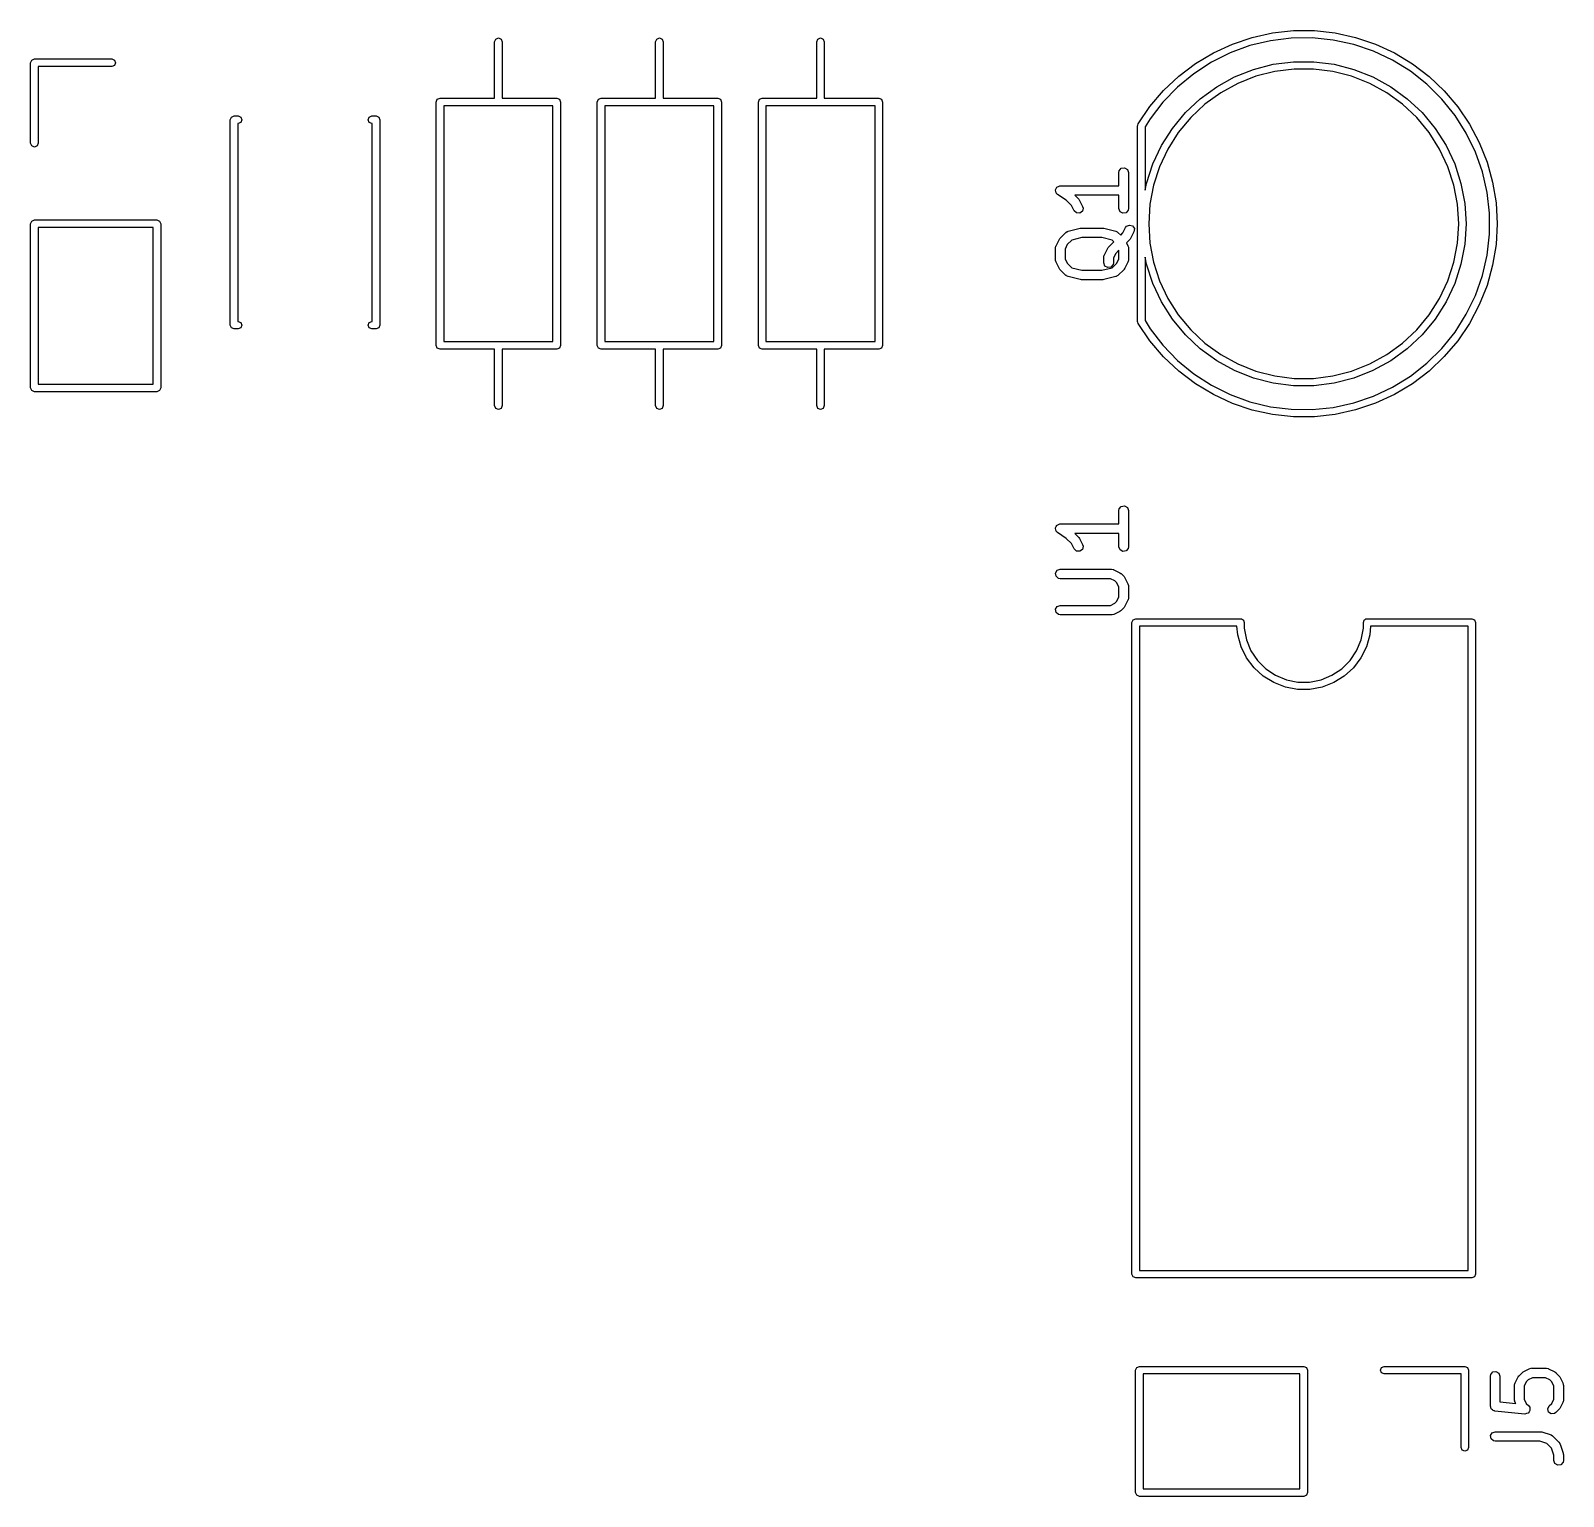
# Model space of a CAD drawing. Extents: x 1.21 to 2.79, y -2.79 to -1.21.
# Drawn here: x 1.21 to 2.161, y -2.79 to -1.88 of the extents above; entities that cross this region are included whole.
import ezdxf

# ---------------------------------------------------------------- set-up
doc = ezdxf.new("R2010")
doc.units = 0
doc.header["$MEASUREMENT"] = 0
doc.layers.add('BLACK', color=7, linetype='CONTINUOUS')

msp = doc.modelspace()

# ---------------------------------------------------------------- linework, layer by layer
at = {"layer": 'BLACK', "linetype": 'CONTINUOUS'}
for p, q in [((1.96799, -1.88427), (1.98068, -1.88149)), ((1.98068, -1.88149), (1.9936, -1.88009)), ((1.9936, -1.88009), (2.0066, -1.8801)), ((2.0066, -1.8801), (2.01952, -1.88152)), ((2.01952, -1.88152), (2.03221, -1.88432)), ((1.49764, -1.88701), (1.49833, -1.88534)), ((1.49764, -1.92205), (1.49764, -1.88701)), ((1.49833, -1.88534), (1.5, -1.88465)), ((1.5, -1.88465), (1.50167, -1.88534)), ((1.50167, -1.88534), (1.50236, -1.88701)), ((1.50236, -1.88701), (1.50236, -1.92205)), ((1.59763, -1.88701), (1.59833, -1.88534)), ((1.59763, -1.92205), (1.59763, -1.88701)), ((1.59833, -1.88534), (1.6, -1.88465)), ((1.6, -1.88465), (1.60167, -1.88534)), ((1.60167, -1.88534), (1.60236, -1.88701)), ((1.60236, -1.88701), (1.60236, -1.92205)), ((1.69764, -1.88701), (1.69833, -1.88534)), ((1.69764, -1.92205), (1.69764, -1.88701)), ((1.69833, -1.88534), (1.7, -1.88465)), ((1.7, -1.88465), (1.70167, -1.88534)), ((1.70167, -1.88534), (1.70236, -1.88701)), ((1.70236, -1.88701), (1.70236, -1.92205)), ((1.94387, -1.89385), (1.95567, -1.8884)), ((1.96659, -1.8894), (1.95433, -1.89387)), ((1.95567, -1.8884), (1.96799, -1.88427)), ((1.97927, -1.88634), (1.96659, -1.8894)), ((1.99222, -1.88473), (1.97927, -1.88634)), ((2.00526, -1.88458), (1.99222, -1.88473)), ((2.01824, -1.88591), (2.00526, -1.88458)), ((2.03099, -1.8887), (2.01824, -1.88591)), ((2.04334, -1.8929), (2.03099, -1.8887)), ((2.03221, -1.88432), (2.04452, -1.88848)), ((2.05514, -1.89847), (2.04334, -1.8929)), ((2.04452, -1.88848), (2.05631, -1.89394)), ((1.20964, -1.9), (1.21033, -1.89833)), ((1.20964, -1.95), (1.20964, -1.9)), ((1.21033, -1.89833), (1.212, -1.89764)), ((1.212, -1.89764), (1.26, -1.89764)), ((1.26, -1.90236), (1.21436, -1.90236)), ((1.21436, -1.90236), (1.21436, -1.95)), ((1.26, -1.89764), (1.26167, -1.89833)), ((1.26167, -1.90167), (1.26, -1.90236)), ((1.26167, -1.89833), (1.26236, -1.9)), ((1.26236, -1.9), (1.26167, -1.90167)), ((1.92237, -1.90839), (1.93272, -1.90054)), ((1.94265, -1.8997), (1.93171, -1.90681)), ((1.93272, -1.90054), (1.94387, -1.89385)), ((1.95433, -1.89387), (1.94265, -1.8997)), ((1.96885, -1.90415), (1.98111, -1.901)), ((1.98111, -1.901), (1.99367, -1.89941)), ((1.99367, -1.89941), (2.00633, -1.89941)), ((2.00633, -1.89941), (2.01889, -1.901)), ((2.01889, -1.901), (2.03115, -1.90415)), ((2.06624, -1.90534), (2.05514, -1.89847)), ((2.05631, -1.89394), (2.06744, -1.90065)), ((2.06744, -1.90065), (2.07779, -1.90852)), ((1.91292, -1.91732), (1.92237, -1.90839)), ((1.93171, -1.90681), (1.92164, -1.9151)), ((1.946, -1.9149), (1.95709, -1.9088)), ((1.95709, -1.9088), (1.96885, -1.90415)), ((1.97026, -1.90846), (1.95902, -1.91291)), ((1.98196, -1.90545), (1.97026, -1.90846)), ((1.99396, -1.90394), (1.98196, -1.90545)), ((2.00604, -1.90394), (1.99396, -1.90394)), ((2.01804, -1.90545), (2.00604, -1.90394)), ((2.02974, -1.90846), (2.01804, -1.90545)), ((2.04098, -1.91291), (2.02974, -1.90846)), ((2.03115, -1.90415), (2.04291, -1.9088)), ((2.04291, -1.9088), (2.054, -1.9149)), ((2.07649, -1.91341), (2.06624, -1.90534)), ((2.07779, -1.90852), (2.08722, -1.91746)), ((1.46211, -1.92274), (1.46378, -1.92205)), ((1.46378, -1.92205), (1.49764, -1.92205)), ((1.50236, -1.92205), (1.53622, -1.92205)), ((1.53622, -1.92205), (1.53789, -1.92274)), ((1.56211, -1.92274), (1.56378, -1.92205)), ((1.56378, -1.92205), (1.59763, -1.92205)), ((1.60236, -1.92205), (1.63622, -1.92205)), ((1.63622, -1.92205), (1.63789, -1.92274)), ((1.66211, -1.92274), (1.66378, -1.92205)), ((1.66378, -1.92205), (1.69764, -1.92205)), ((1.70236, -1.92205), (1.73622, -1.92205)), ((1.73622, -1.92205), (1.73789, -1.92274)), ((1.9045, -1.92721), (1.91292, -1.91732)), ((1.92164, -1.9151), (1.91257, -1.92448)), ((1.93576, -1.92234), (1.946, -1.9149)), ((1.94843, -1.91873), (1.93865, -1.92584)), ((1.95902, -1.91291), (1.94843, -1.91873)), ((2.05157, -1.91873), (2.04098, -1.91291)), ((2.06135, -1.92584), (2.05157, -1.91873)), ((2.054, -1.9149), (2.06424, -1.92234)), ((2.08576, -1.92258), (2.07649, -1.91341)), ((2.08722, -1.91746), (2.09563, -1.92737)), ((1.46142, -1.92441), (1.46211, -1.92274)), ((1.46142, -2.07559), (1.46142, -1.92441)), ((1.5, -1.92677), (1.46614, -1.92677)), ((1.46614, -1.92677), (1.46614, -2.07323)), ((1.53386, -1.92677), (1.5, -1.92677)), ((1.53386, -2.07323), (1.53386, -1.92677)), ((1.53789, -1.92274), (1.53858, -1.92441)), ((1.53858, -1.92441), (1.53858, -2.07559)), ((1.56141, -1.92441), (1.56211, -1.92274)), ((1.56141, -2.07559), (1.56141, -1.92441)), ((1.6, -1.92677), (1.56614, -1.92677)), ((1.56614, -1.92677), (1.56614, -2.07323)), ((1.63386, -1.92677), (1.6, -1.92677)), ((1.63386, -2.07323), (1.63386, -1.92677)), ((1.63789, -1.92274), (1.63858, -1.92441)), ((1.63858, -1.92441), (1.63858, -2.07559)), ((1.66142, -1.92441), (1.66211, -1.92274)), ((1.66142, -2.07559), (1.66142, -1.92441)), ((1.7, -1.92677), (1.66614, -1.92677)), ((1.66614, -1.92677), (1.66614, -2.07323)), ((1.73386, -1.92677), (1.7, -1.92677)), ((1.73386, -2.07323), (1.73386, -1.92677)), ((1.73789, -1.92274), (1.73858, -1.92441)), ((1.73858, -1.92441), (1.73858, -2.07559)), ((1.89719, -1.93796), (1.9045, -1.92721)), ((1.91257, -1.92448), (1.90461, -1.93482)), ((1.91846, -1.94076), (1.92653, -1.93101)), ((1.92653, -1.93101), (1.93576, -1.92234)), ((1.93865, -1.92584), (1.92983, -1.93411)), ((2.07017, -1.93411), (2.06135, -1.92584)), ((2.06424, -1.92234), (2.07347, -1.93101)), ((2.07347, -1.93101), (2.08154, -1.94076)), ((2.09395, -1.93275), (2.08576, -1.92258)), ((2.09563, -1.92737), (2.10291, -1.93813)), ((1.33354, -1.93543), (1.33424, -1.93376)), ((1.33354, -2.06299), (1.33354, -1.93543)), ((1.33424, -1.93376), (1.33591, -1.93307)), ((1.33591, -1.93307), (1.33846, -1.93307)), ((1.33846, -1.9378), (1.33827, -1.9378)), ((1.33827, -1.9378), (1.33827, -2.06063)), ((1.33846, -1.93307), (1.34013, -1.93376)), ((1.34013, -1.9371), (1.33846, -1.9378)), ((1.34013, -1.93376), (1.34083, -1.93543)), ((1.34083, -1.93543), (1.34013, -1.9371)), ((1.41917, -1.93543), (1.41987, -1.93376)), ((1.41987, -1.9371), (1.41917, -1.93543)), ((1.41987, -1.93376), (1.42154, -1.93307)), ((1.42154, -1.9378), (1.41987, -1.9371)), ((1.42154, -1.93307), (1.42409, -1.93307)), ((1.42173, -1.9378), (1.42154, -1.9378)), ((1.42173, -2.06063), (1.42173, -1.9378)), ((1.42409, -1.93307), (1.42576, -1.93376)), ((1.42576, -1.93376), (1.42646, -1.93543)), ((1.42646, -1.93543), (1.42646, -2.06299)), ((1.89685, -1.93917), (1.89698, -1.93886)), ((1.89685, -2.06083), (1.89685, -1.93917)), ((1.89698, -1.93886), (1.89719, -1.93796)), ((1.89719, -1.93796), (1.89719, -1.93796)), ((1.90461, -1.93482), (1.90157, -1.93984)), ((1.90157, -1.93984), (1.90157, -1.97915)), ((1.91168, -1.95145), (1.91846, -1.94076)), ((1.92983, -1.93411), (1.92213, -1.94342)), ((2.07787, -1.94342), (2.07017, -1.93411)), ((2.08154, -1.94076), (2.08832, -1.95145)), ((2.10093, -1.94377), (2.09395, -1.93275)), ((2.10291, -1.93813), (2.109, -1.94962)), ((1.21033, -1.95167), (1.20964, -1.95)), ((1.21436, -1.95), (1.21367, -1.95167)), ((1.92213, -1.94342), (1.91565, -1.95363)), ((2.08435, -1.95363), (2.07787, -1.94342)), ((2.10663, -1.95551), (2.10093, -1.94377)), ((2.109, -1.94962), (2.1138, -1.96169)), ((1.212, -1.95236), (1.21033, -1.95167)), ((1.21367, -1.95167), (1.212, -1.95236)), ((1.90629, -1.9629), (1.91168, -1.95145)), ((1.91565, -1.95363), (1.91051, -1.96457)), ((2.08949, -1.96457), (2.08435, -1.95363)), ((2.08832, -1.95145), (2.09371, -1.9629)), ((2.11096, -1.96781), (2.10663, -1.95551)), ((1.88526, -1.96813), (1.88544, -1.96712)), ((1.88526, -1.97642), (1.88526, -1.96813)), ((1.88544, -1.96712), (1.88674, -1.96557)), ((1.88674, -1.96557), (1.88873, -1.96522)), ((1.88873, -1.96522), (1.89048, -1.96623)), ((1.89048, -1.96623), (1.89117, -1.96813)), ((1.89117, -1.96813), (1.89117, -1.99063)), ((1.90238, -1.97494), (1.90629, -1.9629)), ((1.91051, -1.96457), (1.90677, -1.97606)), ((2.09323, -1.97606), (2.08949, -1.96457)), ((2.09371, -1.9629), (2.09762, -1.97494)), ((2.11388, -1.98053), (2.11096, -1.96781)), ((2.1138, -1.96169), (2.11728, -1.97422)), ((1.8459, -1.97919), (1.84596, -1.97903)), ((1.84594, -1.97886), (1.84636, -1.97812)), ((1.84596, -1.97903), (1.84594, -1.97886)), ((1.84636, -1.97812), (1.84671, -1.97734)), ((1.84671, -1.97734), (1.84686, -1.97726)), ((1.84686, -1.97726), (1.84695, -1.97712)), ((1.84695, -1.97712), (1.84775, -1.97682)), ((1.84775, -1.97682), (1.84852, -1.97644)), ((1.84852, -1.97644), (1.84868, -1.97648)), ((1.84868, -1.97648), (1.84884, -1.97642)), ((1.84884, -1.97642), (1.88526, -1.97642)), ((1.90157, -1.97915), (1.90238, -1.97494)), ((1.90677, -1.97606), (1.90451, -1.98794)), ((2.09549, -1.98794), (2.09323, -1.97606)), ((2.09762, -1.97494), (2.09999, -1.98737)), ((2.11728, -1.97422), (2.11938, -1.98704)), ((1.84614, -1.98001), (1.8459, -1.97919)), ((1.84629, -1.98085), (1.84614, -1.98001)), ((1.84642, -1.98096), (1.84629, -1.98085)), ((1.84646, -1.98113), (1.84642, -1.98096)), ((1.84721, -1.98183), (1.84646, -1.98113)), ((1.85259, -1.98542), (1.84721, -1.98183)), ((1.85579, -1.98863), (1.85259, -1.98542)), ((1.85745, -1.99195), (1.85579, -1.98863)), ((1.88526, -1.98233), (1.85785, -1.98233)), ((1.85785, -1.98233), (1.8603, -1.98479)), ((1.8603, -1.98479), (1.86081, -1.98551)), ((1.86081, -1.98551), (1.86086, -1.98556)), ((1.86086, -1.98556), (1.86273, -1.98931)), ((1.88526, -1.99063), (1.88526, -1.98233)), ((1.90451, -1.98794), (1.90375, -2)), ((2.09625, -2), (2.09549, -1.98794)), ((2.09999, -1.98737), (2.10079, -2)), ((2.11535, -1.99349), (2.11388, -1.98053)), ((2.11938, -1.98704), (2.12008, -1.99997)), ((1.21033, -1.99833), (1.212, -1.99764)), ((1.212, -1.99764), (1.288, -1.99764)), ((1.288, -1.99764), (1.28967, -1.99833)), ((1.85892, -1.99334), (1.85745, -1.99195)), ((1.86093, -1.99346), (1.85892, -1.99334)), ((1.86256, -1.99225), (1.86093, -1.99346)), ((1.86303, -1.99029), (1.86256, -1.99225)), ((1.86273, -1.98931), (1.86303, -1.99029)), ((1.88595, -1.99252), (1.88526, -1.99063)), ((1.8877, -1.99353), (1.88595, -1.99252)), ((1.88969, -1.99318), (1.8877, -1.99353)), ((1.89099, -1.99164), (1.88969, -1.99318)), ((1.89117, -1.99063), (1.89099, -1.99164)), ((2.11535, -2.00002), (2.11535, -1.99349)), ((1.20964, -2), (1.21033, -1.99833)), ((1.20964, -2.102), (1.20964, -2)), ((1.21436, -2.00236), (1.21436, -2.09964)), ((1.28564, -2.00236), (1.21436, -2.00236)), ((1.28564, -2.09964), (1.28564, -2.00236)), ((1.28967, -1.99833), (1.29036, -2)), ((1.29036, -2), (1.29036, -2.102)), ((1.84863, -2.00916), (1.85238, -2.00541)), ((1.85238, -2.00541), (1.85322, -2.00482)), ((1.85322, -2.00482), (1.85351, -2.0048)), ((1.85351, -2.0048), (1.85375, -2.00463)), ((1.85375, -2.00463), (1.86125, -2.00276)), ((1.86125, -2.00276), (1.86184, -2.00272)), ((1.86184, -2.00272), (1.86197, -2.00267)), ((1.86197, -2.00267), (1.87509, -2.00267)), ((1.87509, -2.00267), (1.87567, -2.00277)), ((1.87567, -2.00277), (1.87581, -2.00276)), ((1.87581, -2.00276), (1.88331, -2.00463)), ((1.88331, -2.00463), (1.88424, -2.00505)), ((1.88424, -2.00505), (1.88441, -2.00529)), ((1.88441, -2.00529), (1.88468, -2.00541)), ((1.88468, -2.00541), (1.88634, -2.00707)), ((1.88634, -2.00707), (1.88766, -2.00575)), ((1.88766, -2.00575), (1.88932, -2.00243)), ((1.88932, -2.00243), (1.88993, -2.00161)), ((1.88993, -2.00161), (1.89179, -2.0008)), ((1.89179, -2.0008), (1.89372, -2.00138)), ((1.8946, -2.00507), (1.89273, -2.00882)), ((1.89372, -2.00138), (1.89483, -2.00306)), ((1.89483, -2.00306), (1.8946, -2.00507)), ((1.90375, -2), (1.90451, -2.01206)), ((2.09549, -2.01206), (2.09625, -2)), ((2.10079, -2), (2.09999, -2.01263)), ((2.11388, -2.01947), (2.11535, -2.00651)), ((2.11535, -2.00651), (2.11535, -2.00002)), ((2.11535, -2.00002), (2.11535, -2.00002)), ((2.12008, -2.00003), (2.11938, -2.01296)), ((2.12008, -1.99997), (2.12008, -1.99998)), ((2.12008, -1.99998), (2.12008, -2)), ((2.12008, -2), (2.12008, -2.00002)), ((2.12008, -2.00002), (2.12008, -2.00002)), ((2.12008, -2.00002), (2.12008, -2.00003)), ((1.84589, -2.015), (1.84607, -2.01399)), ((1.84589, -2.0225), (1.84589, -2.015)), ((1.84607, -2.01399), (1.84618, -2.01385)), ((1.84618, -2.01385), (1.8462, -2.01368)), ((1.8462, -2.01368), (1.84808, -2.00993)), ((1.84808, -2.00993), (1.8486, -2.00922)), ((1.8486, -2.00922), (1.84863, -2.00916)), ((1.85314, -2.013), (1.8518, -2.0157)), ((1.8518, -2.0157), (1.8518, -2.0218)), ((1.85598, -2.01017), (1.85314, -2.013)), ((1.86233, -2.00858), (1.85598, -2.01017)), ((1.87473, -2.00858), (1.86233, -2.00858)), ((1.88108, -2.01017), (1.87473, -2.00858)), ((1.8762, -2.0193), (1.87807, -2.01555)), ((1.87807, -2.01555), (1.8786, -2.01484)), ((1.8786, -2.01484), (1.87863, -2.01478)), ((1.87863, -2.01478), (1.88216, -2.01125)), ((1.88216, -2.01125), (1.88108, -2.01017)), ((1.88526, -2.0165), (1.88314, -2.01862)), ((1.88526, -2.0218), (1.88526, -2.0165)), ((1.89218, -2.00959), (1.88993, -2.01183)), ((1.88993, -2.01183), (1.89085, -2.01368)), ((1.89085, -2.01368), (1.89115, -2.01466)), ((1.89115, -2.01466), (1.89111, -2.01483)), ((1.89111, -2.01483), (1.89117, -2.015)), ((1.89117, -2.015), (1.89117, -2.0225)), ((1.8922, -2.00953), (1.89218, -2.00959)), ((1.89273, -2.00882), (1.8922, -2.00953)), ((1.90451, -2.01206), (1.90677, -2.02394)), ((2.09323, -2.02394), (2.09549, -2.01206)), ((2.09999, -2.01263), (2.09762, -2.02506)), ((2.11938, -2.01296), (2.11728, -2.02578)), ((1.84595, -2.02266), (1.84589, -2.0225)), ((1.84591, -2.02283), (1.84595, -2.02266)), ((1.8462, -2.02382), (1.84591, -2.02283)), ((1.84808, -2.02757), (1.8462, -2.02382)), ((1.8518, -2.0218), (1.85314, -2.0245)), ((1.85314, -2.0245), (1.85598, -2.02733)), ((1.87589, -2.02062), (1.87606, -2.01961)), ((1.87589, -2.02437), (1.87589, -2.02062)), ((1.87658, -2.02627), (1.87589, -2.02437)), ((1.87606, -2.01961), (1.87618, -2.01948)), ((1.87618, -2.01948), (1.8762, -2.0193)), ((1.87833, -2.02728), (1.87658, -2.02627)), ((1.88161, -2.02538), (1.88032, -2.02693)), ((1.88108, -2.02733), (1.88391, -2.0245)), ((1.88179, -2.02437), (1.88161, -2.02538)), ((1.88314, -2.01862), (1.88179, -2.02132)), ((1.88179, -2.02132), (1.88179, -2.02437)), ((1.88391, -2.0245), (1.88526, -2.0218)), ((1.89085, -2.02382), (1.88898, -2.02757)), ((1.89087, -2.02364), (1.89085, -2.02382)), ((1.89099, -2.02351), (1.89087, -2.02364)), ((1.89117, -2.0225), (1.89099, -2.02351)), ((1.90238, -2.02506), (1.90157, -2.02085)), ((1.90157, -2.02085), (1.90157, -2.06016)), ((1.90629, -2.0371), (1.90238, -2.02506)), ((1.90677, -2.02394), (1.91051, -2.03543)), ((2.08949, -2.03543), (2.09323, -2.02394)), ((2.09762, -2.02506), (2.09371, -2.0371)), ((2.11096, -2.03219), (2.11388, -2.01947)), ((2.11728, -2.02578), (2.1138, -2.03831)), ((1.84812, -2.02761), (1.84808, -2.02757)), ((1.84863, -2.02833), (1.84812, -2.02761)), ((1.85238, -2.03208), (1.84863, -2.02833)), ((1.85264, -2.03221), (1.85238, -2.03208)), ((1.85281, -2.03244), (1.85264, -2.03221)), ((1.85375, -2.03286), (1.85281, -2.03244)), ((1.86125, -2.03474), (1.85375, -2.03286)), ((1.85598, -2.02733), (1.86233, -2.02892)), ((1.86139, -2.03472), (1.86125, -2.03474)), ((1.86197, -2.03482), (1.86139, -2.03472)), ((1.87509, -2.03482), (1.86197, -2.03482)), ((1.86233, -2.02892), (1.87473, -2.02892)), ((1.87473, -2.02892), (1.88108, -2.02733)), ((1.87522, -2.03478), (1.87509, -2.03482)), ((1.87581, -2.03474), (1.87522, -2.03478)), ((1.88331, -2.03286), (1.87581, -2.03474)), ((1.88032, -2.02693), (1.87833, -2.02728)), ((1.88355, -2.0327), (1.88331, -2.03286)), ((1.88384, -2.03267), (1.88355, -2.0327)), ((1.88468, -2.03208), (1.88384, -2.03267)), ((1.88843, -2.02833), (1.88468, -2.03208)), ((1.88845, -2.02828), (1.88843, -2.02833)), ((1.88898, -2.02757), (1.88845, -2.02828)), ((1.91051, -2.03543), (1.91565, -2.04637)), ((2.08435, -2.04637), (2.08949, -2.03543)), ((2.10663, -2.04449), (2.11096, -2.03219)), ((1.91168, -2.04855), (1.90629, -2.0371)), ((2.09371, -2.0371), (2.08832, -2.04855)), ((2.10093, -2.05623), (2.10663, -2.04449)), ((2.1138, -2.03831), (2.109, -2.05038)), ((1.91846, -2.05924), (1.91168, -2.04855)), ((1.91565, -2.04637), (1.92213, -2.05658)), ((2.07787, -2.05658), (2.08435, -2.04637)), ((2.08832, -2.04855), (2.08154, -2.05924)), ((2.109, -2.05038), (2.10291, -2.06187)), ((1.33424, -2.06466), (1.33354, -2.06299)), ((1.33591, -2.06535), (1.33424, -2.06466)), ((1.33827, -2.06063), (1.33846, -2.06063)), ((1.33846, -2.06063), (1.34013, -2.06132)), ((1.34013, -2.06466), (1.33846, -2.06535)), ((1.34013, -2.06132), (1.34083, -2.06299)), ((1.34083, -2.06299), (1.34013, -2.06466)), ((1.41917, -2.06299), (1.41987, -2.06132)), ((1.41987, -2.06466), (1.41917, -2.06299)), ((1.41987, -2.06132), (1.42154, -2.06063)), ((1.42154, -2.06535), (1.41987, -2.06466)), ((1.42154, -2.06063), (1.42173, -2.06063)), ((1.42576, -2.06466), (1.42409, -2.06535)), ((1.42646, -2.06299), (1.42576, -2.06466)), ((1.89698, -2.06114), (1.89685, -2.06083)), ((1.89719, -2.06204), (1.89698, -2.06114)), ((1.9045, -2.07279), (1.89719, -2.06204)), ((1.90157, -2.06016), (1.90461, -2.06518)), ((1.92653, -2.06899), (1.91846, -2.05924)), ((1.92213, -2.05658), (1.92983, -2.06589)), ((2.07017, -2.06589), (2.07787, -2.05658)), ((2.08154, -2.05924), (2.07347, -2.06899)), ((2.09395, -2.06725), (2.10093, -2.05623)), ((2.10291, -2.06187), (2.09563, -2.07263)), ((1.33846, -2.06535), (1.33591, -2.06535)), ((1.42409, -2.06535), (1.42154, -2.06535)), ((1.46614, -2.07323), (1.53386, -2.07323)), ((1.56614, -2.07323), (1.63386, -2.07323)), ((1.66614, -2.07323), (1.73386, -2.07323)), ((1.91292, -2.08268), (1.9045, -2.07279)), ((1.90461, -2.06518), (1.91257, -2.07552)), ((1.93576, -2.07766), (1.92653, -2.06899)), ((1.92983, -2.06589), (1.93865, -2.07416)), ((1.93865, -2.07416), (1.94843, -2.08127)), ((2.05157, -2.08127), (2.06135, -2.07416)), ((2.06135, -2.07416), (2.07017, -2.06589)), ((2.07347, -2.06899), (2.06424, -2.07766)), ((2.08576, -2.07742), (2.09395, -2.06725)), ((2.09563, -2.07263), (2.08722, -2.08254)), ((1.46211, -2.07726), (1.46142, -2.07559)), ((1.46378, -2.07795), (1.46211, -2.07726)), ((1.49764, -2.07795), (1.46378, -2.07795)), ((1.49764, -2.11299), (1.49764, -2.07795)), ((1.53622, -2.07795), (1.50236, -2.07795)), ((1.50236, -2.07795), (1.50236, -2.11299)), ((1.53789, -2.07726), (1.53622, -2.07795)), ((1.53858, -2.07559), (1.53789, -2.07726)), ((1.56211, -2.07726), (1.56141, -2.07559)), ((1.56378, -2.07795), (1.56211, -2.07726)), ((1.59763, -2.07795), (1.56378, -2.07795)), ((1.59763, -2.11299), (1.59763, -2.07795)), ((1.63622, -2.07795), (1.60236, -2.07795)), ((1.60236, -2.07795), (1.60236, -2.11299)), ((1.63789, -2.07726), (1.63622, -2.07795)), ((1.63858, -2.07559), (1.63789, -2.07726)), ((1.66211, -2.07726), (1.66142, -2.07559)), ((1.66378, -2.07795), (1.66211, -2.07726)), ((1.69764, -2.07795), (1.66378, -2.07795)), ((1.69764, -2.11299), (1.69764, -2.07795)), ((1.73622, -2.07795), (1.70236, -2.07795)), ((1.70236, -2.07795), (1.70236, -2.11299)), ((1.73789, -2.07726), (1.73622, -2.07795)), ((1.73858, -2.07559), (1.73789, -2.07726)), ((1.91257, -2.07552), (1.92164, -2.0849)), ((1.92237, -2.09161), (1.91292, -2.08268)), ((1.946, -2.0851), (1.93576, -2.07766)), ((1.94843, -2.08127), (1.95902, -2.08709)), ((2.04098, -2.08709), (2.05157, -2.08127)), ((2.06424, -2.07766), (2.054, -2.0851)), ((2.07649, -2.08659), (2.08576, -2.07742)), ((2.08722, -2.08254), (2.07779, -2.09148)), ((1.92164, -2.0849), (1.93171, -2.09319)), ((1.93272, -2.09946), (1.92237, -2.09161)), ((1.93171, -2.09319), (1.94265, -2.1003)), ((1.95709, -2.0912), (1.946, -2.0851)), ((1.96885, -2.09585), (1.95709, -2.0912)), ((1.95902, -2.08709), (1.97026, -2.09154)), ((1.97026, -2.09154), (1.98196, -2.09455)), ((2.01804, -2.09455), (2.02974, -2.09154)), ((2.02974, -2.09154), (2.04098, -2.08709)), ((2.04291, -2.0912), (2.03115, -2.09585)), ((2.054, -2.0851), (2.04291, -2.0912)), ((2.06624, -2.09466), (2.07649, -2.08659)), ((2.07779, -2.09148), (2.06744, -2.09935)), ((1.21033, -2.10367), (1.20964, -2.102)), ((1.21436, -2.09964), (1.28564, -2.09964)), ((1.29036, -2.102), (1.28967, -2.10367)), ((1.94387, -2.10615), (1.93272, -2.09946)), ((1.94265, -2.1003), (1.95433, -2.10613)), ((1.98111, -2.099), (1.96885, -2.09585)), ((1.99367, -2.10059), (1.98111, -2.099)), ((1.98196, -2.09455), (1.99396, -2.09606)), ((2.00633, -2.10059), (1.99367, -2.10059)), ((1.99396, -2.09606), (2.00604, -2.09606)), ((2.00604, -2.09606), (2.01804, -2.09455)), ((2.01889, -2.099), (2.00633, -2.10059)), ((2.03115, -2.09585), (2.01889, -2.099)), ((2.04334, -2.1071), (2.05514, -2.10153)), ((2.05514, -2.10153), (2.06624, -2.09466)), ((2.06744, -2.09935), (2.05631, -2.10606)), ((1.212, -2.10436), (1.21033, -2.10367)), ((1.288, -2.10436), (1.212, -2.10436)), ((1.28967, -2.10367), (1.288, -2.10436)), ((1.95567, -2.1116), (1.94387, -2.10615)), ((1.95433, -2.10613), (1.96659, -2.1106)), ((1.96799, -2.11573), (1.95567, -2.1116)), ((1.96659, -2.1106), (1.97927, -2.11366)), ((2.01824, -2.11409), (2.03099, -2.1113)), ((2.03099, -2.1113), (2.04334, -2.1071)), ((2.04452, -2.11152), (2.03221, -2.11568)), ((2.05631, -2.10606), (2.04452, -2.11152)), ((1.49833, -2.11466), (1.49764, -2.11299)), ((1.5, -2.11535), (1.49833, -2.11466)), ((1.50167, -2.11466), (1.5, -2.11535)), ((1.50236, -2.11299), (1.50167, -2.11466)), ((1.59833, -2.11466), (1.59763, -2.11299)), ((1.6, -2.11535), (1.59833, -2.11466)), ((1.60167, -2.11466), (1.6, -2.11535)), ((1.60236, -2.11299), (1.60167, -2.11466)), ((1.69833, -2.11466), (1.69764, -2.11299)), ((1.7, -2.11535), (1.69833, -2.11466)), ((1.70167, -2.11466), (1.7, -2.11535)), ((1.70236, -2.11299), (1.70167, -2.11466)), ((1.98068, -2.11851), (1.96799, -2.11573)), ((1.97927, -2.11366), (1.99222, -2.11527)), ((1.9936, -2.11991), (1.98068, -2.11851)), ((1.99222, -2.11527), (2.00526, -2.11542)), ((2.0066, -2.1199), (1.9936, -2.11991)), ((2.00526, -2.11542), (2.01824, -2.11409)), ((2.01952, -2.11848), (2.0066, -2.1199)), ((2.03221, -2.11568), (2.01952, -2.11848)), ((1.88526, -2.17813), (1.88544, -2.17712)), ((1.88526, -2.18642), (1.88526, -2.17813)), ((1.88544, -2.17712), (1.88674, -2.17557)), ((1.88674, -2.17557), (1.88873, -2.17522)), ((1.88873, -2.17522), (1.89048, -2.17623)), ((1.89048, -2.17623), (1.89117, -2.17813)), ((1.89117, -2.17813), (1.89117, -2.20063)), ((1.84594, -2.18886), (1.84636, -2.18812)), ((1.84636, -2.18812), (1.84671, -2.18734)), ((1.84671, -2.18734), (1.84686, -2.18726)), ((1.84686, -2.18726), (1.84695, -2.18712)), ((1.84695, -2.18712), (1.84775, -2.18682)), ((1.84775, -2.18682), (1.84852, -2.18644)), ((1.84852, -2.18644), (1.84868, -2.18648)), ((1.84868, -2.18648), (1.84884, -2.18642)), ((1.84884, -2.18642), (1.88526, -2.18642)), ((1.8459, -2.18919), (1.84596, -2.18903)), ((1.84614, -2.19001), (1.8459, -2.18919)), ((1.84596, -2.18903), (1.84594, -2.18886)), ((1.84629, -2.19085), (1.84614, -2.19001)), ((1.84642, -2.19096), (1.84629, -2.19085)), ((1.84646, -2.19113), (1.84642, -2.19096)), ((1.84721, -2.19183), (1.84646, -2.19113)), ((1.85259, -2.19542), (1.84721, -2.19183)), ((1.85579, -2.19863), (1.85259, -2.19542)), ((1.88526, -2.19233), (1.85785, -2.19233)), ((1.85785, -2.19233), (1.8603, -2.19479)), ((1.8603, -2.19479), (1.86081, -2.19551)), ((1.86081, -2.19551), (1.86086, -2.19556)), ((1.86086, -2.19556), (1.86273, -2.19931)), ((1.88526, -2.20063), (1.88526, -2.19233)), ((1.85745, -2.20195), (1.85579, -2.19863)), ((1.85892, -2.20334), (1.85745, -2.20195)), ((1.86093, -2.20346), (1.85892, -2.20334)), ((1.86256, -2.20225), (1.86093, -2.20346)), ((1.86303, -2.20029), (1.86256, -2.20225)), ((1.86273, -2.19931), (1.86303, -2.20029)), ((1.88595, -2.20252), (1.88526, -2.20063)), ((1.8877, -2.20353), (1.88595, -2.20252)), ((1.88969, -2.20318), (1.8877, -2.20353)), ((1.89099, -2.20164), (1.88969, -2.20318)), ((1.89117, -2.20063), (1.89099, -2.20164)), ((1.84594, -2.21699), (1.84695, -2.21524)), ((1.84629, -2.21898), (1.84594, -2.21699)), ((1.84695, -2.21524), (1.84884, -2.21455)), ((1.84884, -2.21455), (1.88071, -2.21455)), ((1.88071, -2.21455), (1.88172, -2.21472)), ((1.88172, -2.21472), (1.88186, -2.21484)), ((1.88186, -2.21484), (1.88203, -2.21486)), ((1.88203, -2.21486), (1.88578, -2.21673)), ((1.88578, -2.21673), (1.88649, -2.21726)), ((1.84783, -2.22027), (1.84629, -2.21898)), ((1.84884, -2.22045), (1.84783, -2.22027)), ((1.88002, -2.22045), (1.84884, -2.22045)), ((1.88271, -2.2218), (1.88002, -2.22045)), ((1.88391, -2.223), (1.88271, -2.2218)), ((1.88526, -2.2257), (1.88391, -2.223)), ((1.88526, -2.2318), (1.88526, -2.2257)), ((1.88649, -2.21726), (1.88655, -2.21729)), ((1.88655, -2.21729), (1.88843, -2.21916)), ((1.88843, -2.21916), (1.88893, -2.21988)), ((1.88893, -2.21988), (1.88898, -2.21993)), ((1.88898, -2.21993), (1.89085, -2.22368)), ((1.89085, -2.22368), (1.89115, -2.22466)), ((1.89115, -2.22466), (1.89111, -2.22483)), ((1.89111, -2.22483), (1.89117, -2.225)), ((1.89117, -2.225), (1.89117, -2.2325)), ((1.88002, -2.23704), (1.88271, -2.23569)), ((1.88271, -2.23569), (1.88391, -2.2345)), ((1.88391, -2.2345), (1.88526, -2.2318)), ((1.89085, -2.23382), (1.88898, -2.23757)), ((1.89087, -2.23364), (1.89085, -2.23382)), ((1.89099, -2.23351), (1.89087, -2.23364)), ((1.89117, -2.2325), (1.89099, -2.23351)), ((1.84594, -2.23948), (1.84695, -2.23773)), ((1.84629, -2.24147), (1.84594, -2.23948)), ((1.84783, -2.24277), (1.84629, -2.24147)), ((1.84695, -2.23773), (1.84884, -2.23704)), ((1.84884, -2.24295), (1.84783, -2.24277)), ((1.84884, -2.23704), (1.88002, -2.23704)), ((1.88071, -2.24295), (1.84884, -2.24295)), ((1.88088, -2.24289), (1.88071, -2.24295)), ((1.88105, -2.24293), (1.88088, -2.24289)), ((1.88203, -2.24264), (1.88105, -2.24293)), ((1.88578, -2.24076), (1.88203, -2.24264)), ((1.88583, -2.24072), (1.88578, -2.24076)), ((1.88655, -2.24021), (1.88583, -2.24072)), ((1.88843, -2.23833), (1.88655, -2.24021)), ((1.88845, -2.23828), (1.88843, -2.23833)), ((1.88898, -2.23757), (1.88845, -2.23828)), ((1.894, -2.24597), (1.89567, -2.24528)), ((1.89567, -2.24528), (1.96063, -2.24528)), ((1.96063, -2.24528), (1.96091, -2.24539)), ((1.96091, -2.24539), (1.96136, -2.24539)), ((1.96136, -2.24539), (1.96196, -2.24583)), ((2.03804, -2.24583), (2.03864, -2.24539)), ((2.03864, -2.24539), (2.03909, -2.24539)), ((2.03909, -2.24539), (2.03937, -2.24528)), ((2.03937, -2.24528), (2.10433, -2.24528)), ((2.10433, -2.24528), (2.106, -2.24597)), ((1.89331, -2.24764), (1.894, -2.24597)), ((1.89331, -2.65236), (1.89331, -2.24764)), ((1.89803, -2.25), (1.89803, -2.65)), ((1.95849, -2.25), (1.89803, -2.25)), ((1.95898, -2.25531), (1.95849, -2.25)), ((1.96196, -2.24583), (1.9623, -2.24597)), ((1.9623, -2.24597), (1.96236, -2.24612)), ((1.96236, -2.24612), (1.96254, -2.24625)), ((1.96254, -2.24625), (1.96299, -2.24764)), ((1.96299, -2.24764), (1.96299, -2.25128)), ((1.96299, -2.25128), (1.96441, -2.25843)), ((2.03559, -2.25843), (2.03701, -2.25128)), ((2.03701, -2.24764), (2.03746, -2.24625)), ((2.03701, -2.25128), (2.03701, -2.24764)), ((2.03746, -2.24625), (2.03764, -2.24612)), ((2.03764, -2.24612), (2.0377, -2.24597)), ((2.0377, -2.24597), (2.03804, -2.24583)), ((2.04151, -2.25), (2.04102, -2.25531)), ((2.10197, -2.25), (2.04151, -2.25)), ((2.10197, -2.65), (2.10197, -2.25)), ((2.106, -2.24597), (2.10669, -2.24764)), ((2.10669, -2.24764), (2.10669, -2.65236)), ((1.96109, -2.26271), (1.95898, -2.25531)), ((1.96452, -2.26961), (1.96109, -2.26271)), ((1.96441, -2.25843), (1.9672, -2.26517)), ((2.0328, -2.26517), (2.03559, -2.25843)), ((2.03891, -2.26271), (2.03548, -2.26961)), ((2.04102, -2.25531), (2.03891, -2.26271)), ((1.96916, -2.27575), (1.96452, -2.26961)), ((1.9672, -2.26517), (1.97125, -2.27123)), ((1.97125, -2.27123), (1.97641, -2.27638)), ((2.02359, -2.27638), (2.02875, -2.27123)), ((2.02875, -2.27123), (2.0328, -2.26517)), ((2.03548, -2.26961), (2.03084, -2.27575)), ((1.97485, -2.28094), (1.96916, -2.27575)), ((1.9814, -2.28499), (1.97485, -2.28094)), ((1.97641, -2.27638), (1.98247, -2.28043)), ((1.98247, -2.28043), (1.98921, -2.28322)), ((1.98921, -2.28322), (1.99636, -2.28465)), ((2.00364, -2.28465), (2.01079, -2.28322)), ((2.01079, -2.28322), (2.01753, -2.28043)), ((2.01753, -2.28043), (2.02359, -2.27638)), ((2.02515, -2.28094), (2.0186, -2.28499)), ((2.03084, -2.27575), (2.02515, -2.28094)), ((1.98858, -2.28778), (1.9814, -2.28499)), ((1.99615, -2.28919), (1.98858, -2.28778)), ((2.00385, -2.28919), (1.99615, -2.28919)), ((1.99636, -2.28465), (2.00364, -2.28465)), ((2.01142, -2.28778), (2.00385, -2.28919)), ((2.0186, -2.28499), (2.01142, -2.28778)), ((1.894, -2.65403), (1.89331, -2.65236)), ((1.89567, -2.65472), (1.894, -2.65403)), ((2.10433, -2.65472), (1.89567, -2.65472)), ((1.89803, -2.65), (2.10197, -2.65)), ((2.106, -2.65403), (2.10433, -2.65472)), ((2.10669, -2.65236), (2.106, -2.65403)), ((1.89564, -2.712), (1.89633, -2.71033)), ((1.89633, -2.71033), (1.898, -2.70964)), ((1.898, -2.70964), (2, -2.70964)), ((2, -2.70964), (2.00167, -2.71033)), ((2.00167, -2.71033), (2.00236, -2.712)), ((2.04764, -2.712), (2.04833, -2.71033)), ((2.04833, -2.71033), (2.05, -2.70964)), ((2.05, -2.70964), (2.1, -2.70964)), ((2.1, -2.70964), (2.10167, -2.71033)), ((2.10167, -2.71033), (2.10236, -2.712)), ((2.13627, -2.71302), (2.14002, -2.71114)), ((2.14002, -2.71114), (2.141, -2.71085)), ((2.141, -2.71085), (2.14117, -2.71089)), ((2.14117, -2.71089), (2.14134, -2.71083)), ((2.14134, -2.71083), (2.15071, -2.71083)), ((2.15071, -2.71083), (2.15172, -2.71101)), ((2.15172, -2.71101), (2.15186, -2.71112)), ((2.15186, -2.71112), (2.15203, -2.71114)), ((2.15203, -2.71114), (2.15578, -2.71302)), ((1.89564, -2.788), (1.89564, -2.712)), ((1.90036, -2.71436), (1.90036, -2.78564)), ((1.99764, -2.71436), (1.90036, -2.71436)), ((1.99764, -2.78564), (1.99764, -2.71436)), ((2.00236, -2.712), (2.00236, -2.788)), ((2.04833, -2.71367), (2.04764, -2.712)), ((2.05, -2.71436), (2.04833, -2.71367)), ((2.09764, -2.71436), (2.05, -2.71436)), ((2.09764, -2.76), (2.09764, -2.71436)), ((2.10236, -2.712), (2.10236, -2.76)), ((2.11589, -2.71566), (2.11607, -2.71465)), ((2.11589, -2.73441), (2.11589, -2.71566)), ((2.11607, -2.71465), (2.11736, -2.7131)), ((2.11736, -2.7131), (2.11935, -2.71275)), ((2.11935, -2.71275), (2.1211, -2.71376)), ((2.1211, -2.71376), (2.12179, -2.71566)), ((2.12179, -2.71566), (2.12179, -2.73173)), ((2.13089, -2.72128), (2.13106, -2.72027)), ((2.13089, -2.73066), (2.13089, -2.72128)), ((2.13106, -2.72027), (2.13118, -2.72014)), ((2.13118, -2.72014), (2.1312, -2.71996)), ((2.1312, -2.71996), (2.13307, -2.71621)), ((2.13307, -2.71621), (2.1336, -2.7155)), ((2.1336, -2.7155), (2.13363, -2.71545)), ((2.13363, -2.71545), (2.1355, -2.71357)), ((2.1355, -2.71357), (2.13622, -2.71307)), ((2.13622, -2.71307), (2.13627, -2.71302)), ((2.13814, -2.71928), (2.13679, -2.72198)), ((2.13934, -2.71809), (2.13814, -2.71928)), ((2.14203, -2.71674), (2.13934, -2.71809)), ((2.15001, -2.71674), (2.14203, -2.71674)), ((2.15271, -2.71809), (2.15001, -2.71674)), ((2.15391, -2.71928), (2.15271, -2.71809)), ((2.15526, -2.72198), (2.15391, -2.71928)), ((2.15578, -2.71302), (2.15649, -2.71354)), ((2.15649, -2.71354), (2.15655, -2.71357)), ((2.15655, -2.71357), (2.15842, -2.71545)), ((2.15842, -2.71545), (2.15893, -2.71617)), ((2.15893, -2.71617), (2.15898, -2.71621)), ((2.15898, -2.71621), (2.16085, -2.71996)), ((2.16085, -2.71996), (2.16114, -2.72095)), ((2.16114, -2.72095), (2.1611, -2.72112)), ((2.1611, -2.72112), (2.16116, -2.72128)), ((2.16116, -2.72128), (2.16116, -2.73066)), ((2.13095, -2.73082), (2.13089, -2.73066)), ((2.1309, -2.731), (2.13095, -2.73082)), ((2.13679, -2.72198), (2.13679, -2.72996)), ((2.13679, -2.72996), (2.13814, -2.73266)), ((2.15391, -2.73266), (2.15526, -2.72996)), ((2.15526, -2.72996), (2.15526, -2.72198)), ((2.16116, -2.73066), (2.16098, -2.73167)), ((2.1161, -2.735), (2.11589, -2.73441)), ((2.11615, -2.73562), (2.1161, -2.735)), ((2.11644, -2.73592), (2.11615, -2.73562)), ((2.11658, -2.73631), (2.11644, -2.73592)), ((2.11712, -2.73662), (2.11658, -2.73631)), ((2.11756, -2.73707), (2.11712, -2.73662)), ((2.11822, -2.73725), (2.11756, -2.73707)), ((2.11833, -2.73732), (2.11822, -2.73725)), ((2.1184, -2.7373), (2.11833, -2.73732)), ((2.11855, -2.73735), (2.1184, -2.7373)), ((2.13729, -2.73922), (2.11855, -2.73735)), ((2.12179, -2.73173), (2.13156, -2.73271)), ((2.1312, -2.73198), (2.1309, -2.731)), ((2.13156, -2.73271), (2.1312, -2.73198)), ((2.13731, -2.73922), (2.13729, -2.73922)), ((2.13733, -2.73922), (2.13731, -2.73922)), ((2.13829, -2.73897), (2.13733, -2.73922)), ((2.13814, -2.73266), (2.13968, -2.73419)), ((2.13925, -2.73872), (2.13829, -2.73897)), ((2.13926, -2.73871), (2.13925, -2.73872)), ((2.13928, -2.7387), (2.13926, -2.73871)), ((2.13985, -2.73789), (2.13928, -2.7387)), ((2.13968, -2.73419), (2.14026, -2.73503)), ((2.14043, -2.73708), (2.13985, -2.73789)), ((2.14026, -2.73503), (2.14027, -2.73505)), ((2.14027, -2.73505), (2.14028, -2.73507)), ((2.14028, -2.73507), (2.14035, -2.73606)), ((2.14035, -2.73606), (2.14044, -2.73705)), ((2.14044, -2.73705), (2.14043, -2.73706)), ((2.14043, -2.73706), (2.14043, -2.73708)), ((2.15152, -2.73602), (2.15237, -2.73419)), ((2.15204, -2.73798), (2.15152, -2.73602)), ((2.1537, -2.73913), (2.15204, -2.73798)), ((2.15237, -2.73419), (2.15391, -2.73266)), ((2.15571, -2.73896), (2.1537, -2.73913)), ((2.15655, -2.73837), (2.15571, -2.73896)), ((2.15842, -2.7365), (2.15655, -2.73837)), ((2.15845, -2.73644), (2.15842, -2.7365)), ((2.15898, -2.73573), (2.15845, -2.73644)), ((2.16085, -2.73198), (2.15898, -2.73573)), ((2.16087, -2.7318), (2.16085, -2.73198)), ((2.16098, -2.73167), (2.16087, -2.7318)), ((2.11593, -2.75264), (2.11694, -2.75089)), ((2.11628, -2.75463), (2.11593, -2.75264)), ((2.11783, -2.75593), (2.11628, -2.75463)), ((2.11694, -2.75089), (2.11884, -2.7502)), ((2.11884, -2.75611), (2.11783, -2.75593)), ((2.11884, -2.7502), (2.14696, -2.7502)), ((2.14648, -2.75611), (2.11884, -2.75611)), ((2.15099, -2.75761), (2.14648, -2.75611)), ((2.14696, -2.7502), (2.14783, -2.75036)), ((2.14783, -2.75036), (2.1479, -2.75035)), ((2.1479, -2.75035), (2.15352, -2.75223)), ((2.15375, -2.76037), (2.15099, -2.75761)), ((2.15352, -2.75223), (2.15442, -2.75272)), ((2.15442, -2.75272), (2.15451, -2.75287)), ((2.15451, -2.75287), (2.15467, -2.75294)), ((2.15467, -2.75294), (2.15842, -2.75669)), ((2.15842, -2.75669), (2.15901, -2.75753)), ((2.15901, -2.75753), (2.15903, -2.75771)), ((2.15903, -2.75771), (2.15914, -2.75785)), ((2.15914, -2.75785), (2.16101, -2.76347)), ((2.09833, -2.76167), (2.09764, -2.76)), ((2.1, -2.76236), (2.09833, -2.76167)), ((2.10167, -2.76167), (2.1, -2.76236)), ((2.10236, -2.76), (2.10167, -2.76167)), ((2.15526, -2.76488), (2.15375, -2.76037)), ((2.15526, -2.76815), (2.15526, -2.76488)), ((2.15595, -2.77005), (2.15526, -2.76815)), ((2.16116, -2.76815), (2.16098, -2.76916)), ((2.16101, -2.76347), (2.16114, -2.76434)), ((2.16114, -2.76434), (2.16116, -2.7644)), ((2.16116, -2.7644), (2.16116, -2.76815)), ((2.1577, -2.77106), (2.15595, -2.77005)), ((2.15969, -2.77071), (2.1577, -2.77106)), ((2.16098, -2.76916), (2.15969, -2.77071)), ((1.90036, -2.78564), (1.99764, -2.78564)), ((1.89633, -2.78967), (1.89564, -2.788)), ((1.898, -2.79036), (1.89633, -2.78967)), ((2, -2.79036), (1.898, -2.79036)), ((2.00167, -2.78967), (2, -2.79036)), ((2.00236, -2.788), (2.00167, -2.78967))]:
    msp.add_line(p, q, dxfattribs=at)

doc.saveas('drawing.dxf')
